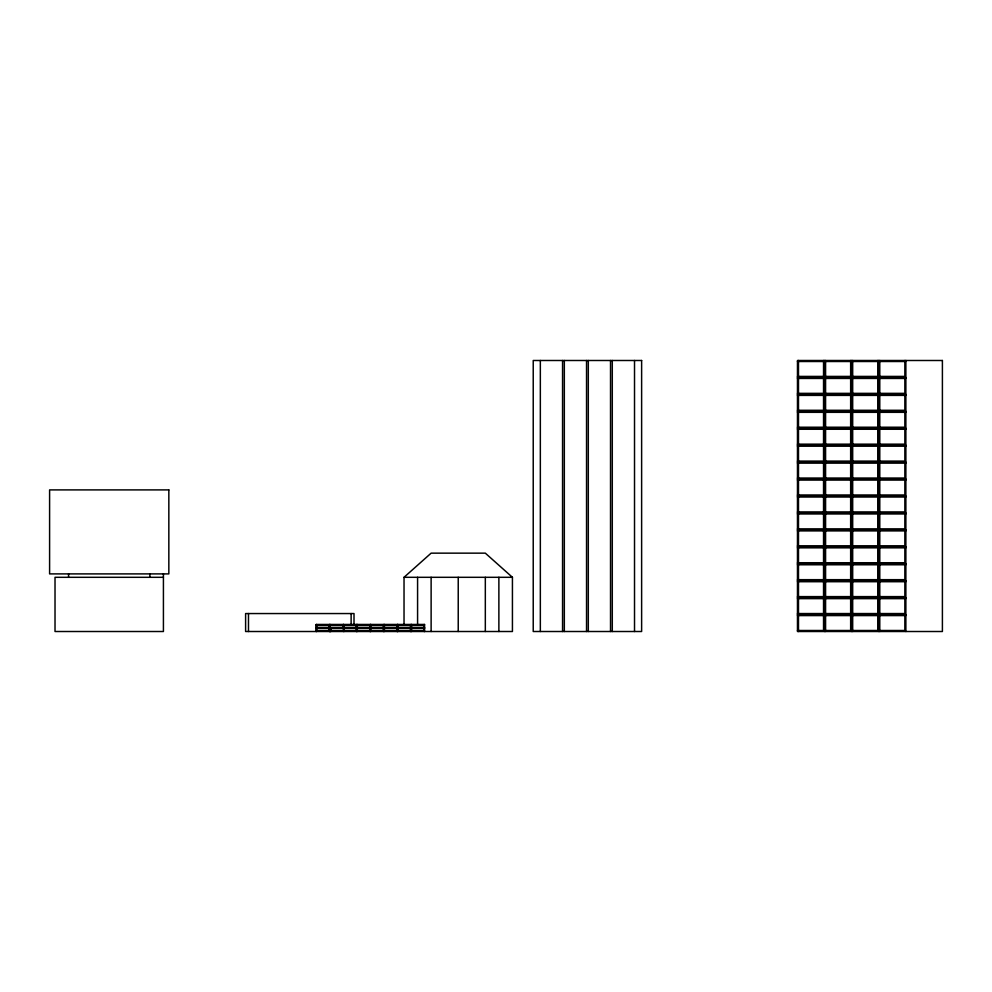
<?xml version="1.0" encoding="UTF-8"?>
<svg xmlns="http://www.w3.org/2000/svg" width="992" height="992" viewBox="0 0 992 992"><rect width="100%" height="100%" fill="white"/><g stroke="black" fill="none" stroke-linecap="round" stroke-linejoin="round"><path stroke-width="1.49" d="M404.029 623.757L404.029 577.307L431.123 553.152L485.324 553.152L512.43 577.307L512.43 631.507L245.607 631.507L245.607 613.552L354.008 613.552L354.008 624.018M797.469 361.51L905.87 361.51M797.469 376.414L904.853 376.414L904.853 360.493M797.469 377.431L905.87 377.431M797.469 378.448L905.87 378.448M797.469 393.353L823.546 393.353L823.546 377.431M824.563 393.353L850.652 393.353L850.652 377.431M851.669 393.353L877.759 393.353L877.759 377.431M878.763 393.353L904.853 393.353L904.853 377.431M797.469 394.37L905.87 394.37M797.469 395.386L905.87 395.386M797.469 410.291L823.546 410.291L823.546 394.37M824.563 410.291L850.652 410.291L850.652 394.37M851.669 410.291L877.759 410.291L877.759 394.37M878.763 410.291L904.853 410.291L904.853 394.37M797.469 411.308L905.87 411.308M797.469 412.325L905.87 412.325M797.469 427.23L823.546 427.23L823.546 411.308M824.563 427.23L850.652 427.23L850.652 411.308M851.669 427.23L877.759 427.23L877.759 411.308M878.763 427.23L904.853 427.23L904.853 411.308M797.469 428.246L905.87 428.246M797.469 429.263L905.87 429.263M797.469 444.168L904.853 444.168L904.853 428.246M797.469 445.185L905.87 445.185M797.469 446.202L905.87 446.202M797.469 461.106L823.546 461.106L823.546 445.185M824.563 461.106L850.652 461.106L850.652 445.185M851.669 461.106L877.759 461.106L877.759 445.185M878.763 461.106L904.853 461.106L904.853 445.185M797.469 462.123L905.87 462.123M797.469 463.14L905.87 463.14M797.469 478.045L823.546 478.045L823.546 462.123M824.563 478.045L850.652 478.045L850.652 462.123M851.669 478.045L877.759 478.045L877.759 462.123M878.763 478.045L904.853 478.045L904.853 462.123M797.469 479.062L905.87 479.062M797.469 480.078L905.87 480.078M797.469 494.983L823.546 494.983L823.546 479.062M824.563 494.983L850.652 494.983L850.652 479.062M851.669 494.983L877.759 494.983L877.759 479.062M878.763 494.983L904.853 494.983L904.853 479.062M797.469 496L905.87 496M797.469 497.017L905.87 497.017M797.469 511.922L904.853 511.922L904.853 496M797.469 512.938L905.87 512.938M797.469 513.955L905.87 513.955M797.469 528.86L823.546 528.86L823.546 512.938M824.563 528.86L850.652 528.86L850.652 512.938M851.669 528.86L877.759 528.86L877.759 512.938M878.763 528.86L904.853 528.86L904.853 512.938M797.469 529.877L905.87 529.877M797.469 530.894L905.87 530.894M797.469 545.798L823.546 545.798L823.546 529.877M824.563 545.798L850.652 545.798L850.652 529.877M851.669 545.798L877.759 545.798L877.759 529.877M878.763 545.798L904.853 545.798L904.853 529.877M797.469 546.815L905.87 546.815M797.469 547.832L905.87 547.832M797.469 562.737L823.546 562.737L823.546 546.815M824.563 562.737L850.652 562.737L850.652 546.815M851.669 562.737L877.759 562.737L877.759 546.815M878.763 562.737L904.853 562.737L904.853 546.815M797.469 563.754L905.87 563.754M797.469 564.77L905.87 564.77M163.42 577.307L55.019 577.307L55.019 631.507L163.42 631.507L163.42 573.897M404.029 577.307L512.43 577.307M797.469 579.675L850.652 579.675L850.652 563.754M851.669 579.675L877.759 579.675L877.759 563.754M878.763 579.675L904.853 579.675L904.853 563.754M797.469 580.692L905.87 580.692M797.469 581.709L905.87 581.709M797.469 596.614L823.546 596.614L823.546 580.692M824.563 596.614L850.652 596.614L850.652 580.692M851.669 596.614L877.759 596.614L877.759 580.692M878.763 596.614L904.853 596.614L904.853 580.692M797.469 597.63L905.87 597.63M797.469 598.647L905.87 598.647M797.469 613.552L823.546 613.552L823.546 597.63M824.563 613.552L850.652 613.552L850.652 597.63M851.669 613.552L877.759 613.552L877.759 597.63M878.763 613.552L904.853 613.552L904.853 597.63M797.469 614.569L905.87 614.569M797.469 615.586L905.87 615.586M316.163 624.799L329.381 624.799L329.381 627.986M329.716 624.799L342.934 624.799L342.934 627.986M343.269 624.799L356.475 624.799L356.475 627.986M356.822 624.799L370.028 624.799L370.028 627.986M370.363 624.799L383.582 624.799L383.582 627.986M383.916 624.799L397.135 624.799L397.135 627.986M397.47 624.799L410.676 624.799L410.676 627.986M411.023 624.799L424.564 624.799M369.855 624.96L357.331 624.96L357.331 627.477L369.855 627.477M370.872 624.96L383.408 624.96L383.408 627.477L370.872 627.477M396.961 624.96L384.425 624.96L384.425 627.477L396.961 627.477M316.163 627.638L424.564 627.638M316.163 627.986L424.564 627.986M316.163 628.32L329.381 628.32L329.381 631.507M329.716 628.32L356.475 628.32L356.475 631.507M356.822 628.32L370.028 628.32L370.028 631.507M370.363 628.32L383.582 628.32L383.582 631.507M383.916 628.32L397.135 628.32L397.135 631.507M397.47 628.32L410.676 628.32L410.676 631.507M411.023 628.32L424.564 628.32M343.48 628.494L330.944 628.494L330.944 630.999L343.48 630.999L343.604 624.452M343.778 628.494L356.314 628.494L356.314 630.999L343.778 630.999M369.855 628.494L357.331 628.494L357.331 630.999L369.855 630.999M370.872 628.494L383.408 628.494L383.408 630.999L370.872 630.999M396.961 628.494L384.425 628.494L384.425 630.999L396.961 630.999M797.469 630.49L823.546 630.49L823.546 614.569M824.563 630.49L850.652 630.49L850.652 614.569M851.669 630.49L877.759 630.49L877.759 614.569M878.763 630.49L904.853 630.49L904.853 614.569M316.163 631.16L330.051 631.16M330.435 631.16L424.564 631.16M905.87 360.493L905.87 631.507M879.78 360.493L879.78 631.507M878.763 360.493L878.763 631.507M877.759 360.493L877.759 376.414M877.759 428.246L877.759 444.168M877.759 496L877.759 511.922M852.686 360.493L852.686 631.507M851.669 360.493L851.669 631.507M850.652 360.493L850.652 376.414M850.652 428.246L850.652 444.168M850.652 496L850.652 511.922M825.58 360.493L825.58 631.507M824.563 360.493L824.563 631.507M823.546 360.493L823.546 376.414M823.546 428.246L823.546 444.168M823.546 496L823.546 511.922M823.546 563.754L823.546 579.675M798.486 360.493L798.486 631.507M634.52 360.493L634.52 631.507M612.287 360.493L612.287 631.507M610.526 360.493L610.526 631.507M588.306 360.493L588.306 631.507M586.545 360.493L586.545 631.507M564.324 360.493L564.324 631.507M562.563 360.493L562.563 631.507M540.342 360.493L540.342 631.507M498.877 577.307L498.877 631.507M485.324 577.307L485.324 631.507M458.23 577.307L458.23 631.507M431.123 577.307L431.123 631.507M424.564 631.507L424.564 624.452L316.163 624.452L316.163 631.507M424.229 624.452L424.229 631.507M417.582 577.307L417.582 623.757M411.358 624.452L411.358 631.507M411.023 624.452L411.023 631.507M397.804 624.452L397.804 631.507M397.47 624.452L397.47 631.507M384.264 624.452L384.264 631.507M383.916 624.452L383.916 631.507M370.71 624.452L370.71 631.507M370.363 624.452L370.363 631.507M357.157 624.452L357.157 631.507M356.822 624.452L356.822 631.507M351.131 613.552L351.131 624.018M343.988 627.986L343.988 631.507M343.654 628.32L343.654 631.507M343.269 624.452L343.269 628.32M330.77 627.986L330.77 631.507M330.435 627.986L330.435 631.507M330.224 628.494L330.224 630.999M330.051 624.452L330.051 631.507M329.716 624.452L329.716 631.507M316.51 624.452L316.51 631.507M248.484 613.552L248.484 631.507M149.866 573.897L149.866 577.307M68.572 573.897L68.572 577.307M641.626 360.493L533.225 360.493L533.225 631.507L641.626 631.507L641.626 360.493M942.4 360.493L797.469 360.493L797.469 631.507L942.4 631.507L942.4 360.493M168.838 489.899L49.6 489.899L49.6 573.897L168.838 573.897L168.838 489.899M329.208 624.96L316.671 624.96L316.671 627.477L329.208 627.477L329.208 624.96M342.761 624.96L330.224 624.96L330.224 627.477L342.761 627.477L342.761 624.96M356.314 624.96L343.778 624.96L343.778 627.477L356.314 627.477L356.314 624.96M410.514 624.96L397.978 624.96L397.978 627.477L410.514 627.477L410.514 624.96M424.068 624.96L411.531 624.96L411.531 627.477L424.068 627.477L424.068 624.96M329.208 628.494L316.671 628.494L316.671 630.999L329.208 630.999L329.208 628.494M410.514 628.494L397.978 628.494L397.978 630.999L410.514 630.999L410.514 628.494M424.068 628.494L411.531 628.494L411.531 630.999L424.068 630.999L424.068 628.494"/></g></svg>
